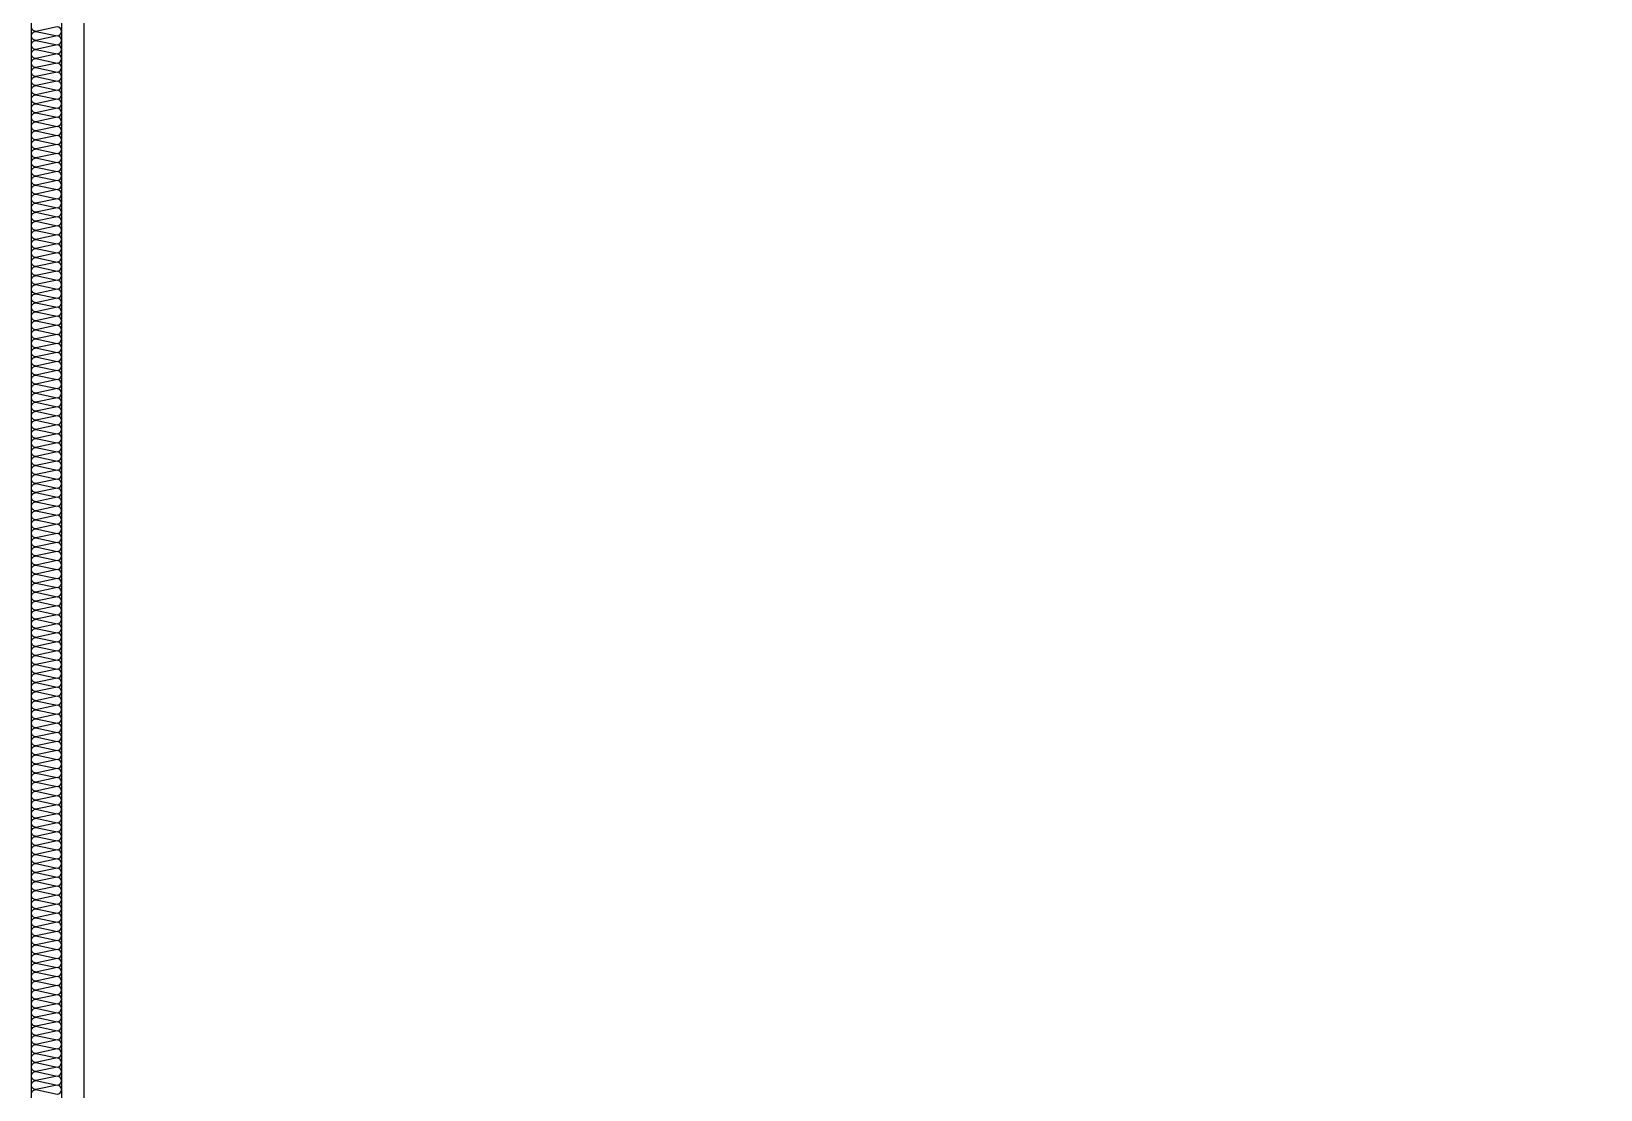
# Model space of a CAD drawing. Header units: millimetres. Extents: x -168200 to 504600, y -244718 to -125918.
# Drawn here: x -127135 to -120113, y -197516 to -192778 of the extents above; entities that cross this region are included whole.
import ezdxf

# ---------------------------------------------------------------- set-up
doc = ezdxf.new("R2010")
doc.units = ezdxf.units.MM
doc.layers.add('arch', color=8, linetype='Continuous')

# ---------------------------------------------------------------- blocks, each defined once
blk = doc.blocks.new('*U482')
at = {"color": 0}
for points in [[(-6033.3, 0, -0.414214), (-6048.3, 15), (-6033.3, 85, 1), (-6063.3, 85), (-6048.3, 15, -0.414214), (-6063.3, 0, 0.414214)], [(-6003.3, 0, -0.414214), (-6018.3, 15), (-6003.3, 85, 1), (-6033.3, 85), (-6018.3, 15, -0.414214), (-6033.3, 0, 0.414214)], [(-5973.3, 0, -0.414214), (-5988.3, 15), (-5973.3, 85, 1), (-6003.3, 85), (-5988.3, 15, -0.414214), (-6003.3, 0, 0.414214)], [(-5943.3, 0, -0.414214), (-5958.3, 15), (-5943.3, 85, 1), (-5973.3, 85), (-5958.3, 15, -0.414214), (-5973.3, 0, 0.414214)], [(-5913.3, 0, -0.414214), (-5928.3, 15), (-5913.3, 85, 1), (-5943.3, 85), (-5928.3, 15, -0.414214), (-5943.3, 0, 0.414214)], [(-5883.3, 0, -0.414214), (-5898.3, 15), (-5883.3, 85, 1), (-5913.3, 85), (-5898.3, 15, -0.414214), (-5913.3, 0, 0.414214)], [(-5853.3, 0, -0.414214), (-5868.3, 15), (-5853.3, 85, 1), (-5883.3, 85), (-5868.3, 15, -0.414214), (-5883.3, 0, 0.414214)], [(-5823.3, 0, -0.414214), (-5838.3, 15), (-5823.3, 85, 1), (-5853.3, 85), (-5838.3, 15, -0.414214), (-5853.3, 0, 0.414214)], [(-5793.3, 0, -0.414214), (-5808.3, 15), (-5793.3, 85, 1), (-5823.3, 85), (-5808.3, 15, -0.414214), (-5823.3, 0, 0.414214)], [(-5763.3, 0, -0.414214), (-5778.3, 15), (-5763.3, 85, 1), (-5793.3, 85), (-5778.3, 15, -0.414214), (-5793.3, 0, 0.414214)], [(-5733.3, 0, -0.414214), (-5748.3, 15), (-5733.3, 85, 1), (-5763.3, 85), (-5748.3, 15, -0.414214), (-5763.3, 0, 0.414214)], [(-5703.3, 0, -0.414214), (-5718.3, 15), (-5703.3, 85, 1), (-5733.3, 85), (-5718.3, 15, -0.414214), (-5733.3, 0, 0.414214)], [(-5673.3, 0, -0.414214), (-5688.3, 15), (-5673.3, 85, 1), (-5703.3, 85), (-5688.3, 15, -0.414214), (-5703.3, 0, 0.414214)], [(-5643.3, 0, -0.414214), (-5658.3, 15), (-5643.3, 85, 1), (-5673.3, 85), (-5658.3, 15, -0.414214), (-5673.3, 0, 0.414214)], [(-5613.3, 0, -0.414214), (-5628.3, 15), (-5613.3, 85, 1), (-5643.3, 85), (-5628.3, 15, -0.414214), (-5643.3, 0, 0.414214)], [(-5583.3, 0, -0.414214), (-5598.3, 15), (-5583.3, 85, 1), (-5613.3, 85), (-5598.3, 15, -0.414214), (-5613.3, 0, 0.414214)], [(-5553.3, 0, -0.414214), (-5568.3, 15), (-5553.3, 85, 1), (-5583.3, 85), (-5568.3, 15, -0.414214), (-5583.3, 0, 0.414214)], [(-5523.3, 0, -0.414214), (-5538.3, 15), (-5523.3, 85, 1), (-5553.3, 85), (-5538.3, 15, -0.414214), (-5553.3, 0, 0.414214)], [(-5493.3, 0, -0.414214), (-5508.3, 15), (-5493.3, 85, 1), (-5523.3, 85), (-5508.3, 15, -0.414214), (-5523.3, 0, 0.414214)], [(-5463.3, 0, -0.414214), (-5478.3, 15), (-5463.3, 85, 1), (-5493.3, 85), (-5478.3, 15, -0.414214), (-5493.3, 0, 0.414214)], [(-5433.3, 0, -0.414214), (-5448.3, 15), (-5433.3, 85, 1), (-5463.3, 85), (-5448.3, 15, -0.414214), (-5463.3, 0, 0.414214)], [(-5403.3, 0, -0.414214), (-5418.3, 15), (-5403.3, 85, 1), (-5433.3, 85), (-5418.3, 15, -0.414214), (-5433.3, 0, 0.414214)], [(-5373.3, 0, -0.414214), (-5388.3, 15), (-5373.3, 85, 1), (-5403.3, 85), (-5388.3, 15, -0.414214), (-5403.3, 0, 0.414214)], [(-5343.3, 0, -0.414214), (-5358.3, 15), (-5343.3, 85, 1), (-5373.3, 85), (-5358.3, 15, -0.414214), (-5373.3, 0, 0.414214)], [(-5313.3, 0, -0.414214), (-5328.3, 15), (-5313.3, 85, 1), (-5343.3, 85), (-5328.3, 15, -0.414214), (-5343.3, 0, 0.414214)], [(-5283.3, 0, -0.414214), (-5298.3, 15), (-5283.3, 85, 1), (-5313.3, 85), (-5298.3, 15, -0.414214), (-5313.3, 0, 0.414214)], [(-5253.3, 0, -0.414214), (-5268.3, 15), (-5253.3, 85, 1), (-5283.3, 85), (-5268.3, 15, -0.414214), (-5283.3, 0, 0.414214)], [(-5223.3, 0, -0.414214), (-5238.3, 15), (-5223.3, 85, 1), (-5253.3, 85), (-5238.3, 15, -0.414214), (-5253.3, 0, 0.414214)], [(-5193.3, 0, -0.414214), (-5208.3, 15), (-5193.3, 85, 1), (-5223.3, 85), (-5208.3, 15, -0.414214), (-5223.3, 0, 0.414214)], [(-5163.3, 0, -0.414214), (-5178.3, 15), (-5163.3, 85, 1), (-5193.3, 85), (-5178.3, 15, -0.414214), (-5193.3, 0, 0.414214)], [(-5133.3, 0, -0.414214), (-5148.3, 15), (-5133.3, 85, 1), (-5163.3, 85), (-5148.3, 15, -0.414214), (-5163.3, 0, 0.414214)], [(-5103.3, 0, -0.414214), (-5118.3, 15), (-5103.3, 85, 1), (-5133.3, 85), (-5118.3, 15, -0.414214), (-5133.3, 0, 0.414214)], [(-5073.3, 0, -0.414214), (-5088.3, 15), (-5073.3, 85, 1), (-5103.3, 85), (-5088.3, 15, -0.414214), (-5103.3, 0, 0.414214)], [(-5043.3, 0, -0.414214), (-5058.3, 15), (-5043.3, 85, 1), (-5073.3, 85), (-5058.3, 15, -0.414214), (-5073.3, 0, 0.414214)], [(-5013.3, 0, -0.414214), (-5028.3, 15), (-5013.3, 85, 1), (-5043.3, 85), (-5028.3, 15, -0.414214), (-5043.3, 0, 0.414214)], [(-4983.3, 0, -0.414214), (-4998.3, 15), (-4983.3, 85, 1), (-5013.3, 85), (-4998.3, 15, -0.414214), (-5013.3, 0, 0.414214)], [(-4953.3, 0, -0.414214), (-4968.3, 15), (-4953.3, 85, 1), (-4983.3, 85), (-4968.3, 15, -0.414214), (-4983.3, 0, 0.414214)], [(-4923.3, 0, -0.414214), (-4938.3, 15), (-4923.3, 85, 1), (-4953.3, 85), (-4938.3, 15, -0.414214), (-4953.3, 0, 0.414214)], [(-4893.3, 0, -0.414214), (-4908.3, 15), (-4893.3, 85, 1), (-4923.3, 85), (-4908.3, 15, -0.414214), (-4923.3, 0, 0.414214)], [(-4863.3, 0, -0.414214), (-4878.3, 15), (-4863.3, 85, 1), (-4893.3, 85), (-4878.3, 15, -0.414214), (-4893.3, 0, 0.414214)], [(-4833.3, 0, -0.414214), (-4848.3, 15), (-4833.3, 85, 1), (-4863.3, 85), (-4848.3, 15, -0.414214), (-4863.3, 0, 0.414214)], [(-4803.3, 0, -0.414214), (-4818.3, 15), (-4803.3, 85, 1), (-4833.3, 85), (-4818.3, 15, -0.414214), (-4833.3, 0, 0.414214)], [(-4773.3, 0, -0.414214), (-4788.3, 15), (-4773.3, 85, 1), (-4803.3, 85), (-4788.3, 15, -0.414214), (-4803.3, 0, 0.414214)], [(-4743.3, 0, -0.414214), (-4758.3, 15), (-4743.3, 85, 1), (-4773.3, 85), (-4758.3, 15, -0.414214), (-4773.3, 0, 0.414214)], [(-4713.3, 0, -0.414214), (-4728.3, 15), (-4713.3, 85, 1), (-4743.3, 85), (-4728.3, 15, -0.414214), (-4743.3, 0, 0.414214)], [(-4683.3, 0, -0.414214), (-4698.3, 15), (-4683.3, 85, 1), (-4713.3, 85), (-4698.3, 15, -0.414214), (-4713.3, 0, 0.414214)], [(-4653.3, 0, -0.414214), (-4668.3, 15), (-4653.3, 85, 1), (-4683.3, 85), (-4668.3, 15, -0.414214), (-4683.3, 0, 0.414214)], [(-4623.3, 0, -0.414214), (-4638.3, 15), (-4623.3, 85, 1), (-4653.3, 85), (-4638.3, 15, -0.414214), (-4653.3, 0, 0.414214)], [(-4593.3, 0, -0.414214), (-4608.3, 15), (-4593.3, 85, 1), (-4623.3, 85), (-4608.3, 15, -0.414214), (-4623.3, 0, 0.414214)], [(-4563.3, 0, -0.414214), (-4578.3, 15), (-4563.3, 85, 1), (-4593.3, 85), (-4578.3, 15, -0.414214), (-4593.3, 0, 0.414214)], [(-4533.3, 0, -0.414214), (-4548.3, 15), (-4533.3, 85, 1), (-4563.3, 85), (-4548.3, 15, -0.414214), (-4563.3, 0, 0.414214)], [(-4503.3, 0, -0.414214), (-4518.3, 15), (-4503.3, 85, 1), (-4533.3, 85), (-4518.3, 15, -0.414214), (-4533.3, 0, 0.414214)], [(-4473.3, 0, -0.414214), (-4488.3, 15), (-4473.3, 85, 1), (-4503.3, 85), (-4488.3, 15, -0.414214), (-4503.3, 0, 0.414214)], [(-4443.3, 0, -0.414214), (-4458.3, 15), (-4443.3, 85, 1), (-4473.3, 85), (-4458.3, 15, -0.414214), (-4473.3, 0, 0.414214)], [(-4413.3, 0, -0.414214), (-4428.3, 15), (-4413.3, 85, 1), (-4443.3, 85), (-4428.3, 15, -0.414214), (-4443.3, 0, 0.414214)], [(-4383.3, 0, -0.414214), (-4398.3, 15), (-4383.3, 85, 1), (-4413.3, 85), (-4398.3, 15, -0.414214), (-4413.3, 0, 0.414214)], [(-4353.3, 0, -0.414214), (-4368.3, 15), (-4353.3, 85, 1), (-4383.3, 85), (-4368.3, 15, -0.414214), (-4383.3, 0, 0.414214)], [(-4323.3, 0, -0.414214), (-4338.3, 15), (-4323.3, 85, 1), (-4353.3, 85), (-4338.3, 15, -0.414214), (-4353.3, 0, 0.414214)], [(-4293.3, 0, -0.414214), (-4308.3, 15), (-4293.3, 85, 1), (-4323.3, 85), (-4308.3, 15, -0.414214), (-4323.3, 0, 0.414214)], [(-4263.3, 0, -0.414214), (-4278.3, 15), (-4263.3, 85, 1), (-4293.3, 85), (-4278.3, 15, -0.414214), (-4293.3, 0, 0.414214)], [(-4233.3, 0, -0.414214), (-4248.3, 15), (-4233.3, 85, 1), (-4263.3, 85), (-4248.3, 15, -0.414214), (-4263.3, 0, 0.414214)], [(-4203.3, 0, -0.414214), (-4218.3, 15), (-4203.3, 85, 1), (-4233.3, 85), (-4218.3, 15, -0.414214), (-4233.3, 0, 0.414214)], [(-4173.3, 0, -0.414214), (-4188.3, 15), (-4173.3, 85, 1), (-4203.3, 85), (-4188.3, 15, -0.414214), (-4203.3, 0, 0.414214)], [(-4143.3, 0, -0.414214), (-4158.3, 15), (-4143.3, 85, 1), (-4173.3, 85), (-4158.3, 15, -0.414214), (-4173.3, 0, 0.414214)], [(-4113.3, 0, -0.414214), (-4128.3, 15), (-4113.3, 85, 1), (-4143.3, 85), (-4128.3, 15, -0.414214), (-4143.3, 0, 0.414214)], [(-4083.3, 0, -0.414214), (-4098.3, 15), (-4083.3, 85, 1), (-4113.3, 85), (-4098.3, 15, -0.414214), (-4113.3, 0, 0.414214)], [(-4053.3, 0, -0.414214), (-4068.3, 15), (-4053.3, 85, 1), (-4083.3, 85), (-4068.3, 15, -0.414214), (-4083.3, 0, 0.414214)], [(-4023.3, 0, -0.414214), (-4038.3, 15), (-4023.3, 85, 1), (-4053.3, 85), (-4038.3, 15, -0.414214), (-4053.3, 0, 0.414214)], [(-3993.3, 0, -0.414214), (-4008.3, 15), (-3993.3, 85, 1), (-4023.3, 85), (-4008.3, 15, -0.414214), (-4023.3, 0, 0.414214)], [(-3963.3, 0, -0.414214), (-3978.3, 15), (-3963.3, 85, 1), (-3993.3, 85), (-3978.3, 15, -0.414214), (-3993.3, 0, 0.414214)], [(-3933.3, 0, -0.414214), (-3948.3, 15), (-3933.3, 85, 1), (-3963.3, 85), (-3948.3, 15, -0.414214), (-3963.3, 0, 0.414214)], [(-3903.3, 0, -0.414214), (-3918.3, 15), (-3903.3, 85, 1), (-3933.3, 85), (-3918.3, 15, -0.414214), (-3933.3, 0, 0.414214)], [(-3873.3, 0, -0.414214), (-3888.3, 15), (-3873.3, 85, 1), (-3903.3, 85), (-3888.3, 15, -0.414214), (-3903.3, 0, 0.414214)], [(-3843.3, 0, -0.414214), (-3858.3, 15), (-3843.3, 85, 1), (-3873.3, 85), (-3858.3, 15, -0.414214), (-3873.3, 0, 0.414214)], [(-3813.3, 0, -0.414214), (-3828.3, 15), (-3813.3, 85, 1), (-3843.3, 85), (-3828.3, 15, -0.414214), (-3843.3, 0, 0.414214)], [(-3783.3, 0, -0.414214), (-3798.3, 15), (-3783.3, 85, 1), (-3813.3, 85), (-3798.3, 15, -0.414214), (-3813.3, 0, 0.414214)], [(-3753.3, 0, -0.414214), (-3768.3, 15), (-3753.3, 85, 1), (-3783.3, 85), (-3768.3, 15, -0.414214), (-3783.3, 0, 0.414214)], [(-3723.3, 0, -0.414214), (-3738.3, 15), (-3723.3, 85, 1), (-3753.3, 85), (-3738.3, 15, -0.414214), (-3753.3, 0, 0.414214)], [(-3693.3, 0, -0.414214), (-3708.3, 15), (-3693.3, 85, 1), (-3723.3, 85), (-3708.3, 15, -0.414214), (-3723.3, 0, 0.414214)], [(-3663.3, 0, -0.414214), (-3678.3, 15), (-3663.3, 85, 1), (-3693.3, 85), (-3678.3, 15, -0.414214), (-3693.3, 0, 0.414214)], [(-3633.3, 0, -0.414214), (-3648.3, 15), (-3633.3, 85, 1), (-3663.3, 85), (-3648.3, 15, -0.414214), (-3663.3, 0, 0.414214)], [(-3603.3, 0, -0.414214), (-3618.3, 15), (-3603.3, 85, 1), (-3633.3, 85), (-3618.3, 15, -0.414214), (-3633.3, 0, 0.414214)], [(-3573.3, 0, -0.414214), (-3588.3, 15), (-3573.3, 85, 1), (-3603.3, 85), (-3588.3, 15, -0.414214), (-3603.3, 0, 0.414214)], [(-3543.3, 0, -0.414214), (-3558.3, 15), (-3543.3, 85, 1), (-3573.3, 85), (-3558.3, 15, -0.414214), (-3573.3, 0, 0.414214)], [(-3513.3, 0, -0.414214), (-3528.3, 15), (-3513.3, 85, 1), (-3543.3, 85), (-3528.3, 15, -0.414214), (-3543.3, 0, 0.414214)], [(-3483.3, 0, -0.414214), (-3498.3, 15), (-3483.3, 85, 1), (-3513.3, 85), (-3498.3, 15, -0.414214), (-3513.3, 0, 0.414214)], [(-3453.3, 0, -0.414214), (-3468.3, 15), (-3453.3, 85, 1), (-3483.3, 85), (-3468.3, 15, -0.414214), (-3483.3, 0, 0.414214)], [(-3423.3, 0, -0.414214), (-3438.3, 15), (-3423.3, 85, 1), (-3453.3, 85), (-3438.3, 15, -0.414214), (-3453.3, 0, 0.414214)], [(-3393.3, 0, -0.414214), (-3408.3, 15), (-3393.3, 85, 1), (-3423.3, 85), (-3408.3, 15, -0.414214), (-3423.3, 0, 0.414214)], [(-3363.3, 0, -0.414214), (-3378.3, 15), (-3363.3, 85, 1), (-3393.3, 85), (-3378.3, 15, -0.414214), (-3393.3, 0, 0.414214)], [(-3333.3, 0, -0.414214), (-3348.3, 15), (-3333.3, 85, 1), (-3363.3, 85), (-3348.3, 15, -0.414214), (-3363.3, 0, 0.414214)], [(-3303.3, 0, -0.414214), (-3318.3, 15), (-3303.3, 85, 1), (-3333.3, 85), (-3318.3, 15, -0.414214), (-3333.3, 0, 0.414214)], [(-3273.3, 0, -0.414214), (-3288.3, 15), (-3273.3, 85, 1), (-3303.3, 85), (-3288.3, 15, -0.414214), (-3303.3, 0, 0.414214)], [(-3243.3, 0, -0.414214), (-3258.3, 15), (-3243.3, 85, 1), (-3273.3, 85), (-3258.3, 15, -0.414214), (-3273.3, 0, 0.414214)], [(-3213.3, 0, -0.414214), (-3228.3, 15), (-3213.3, 85, 1), (-3243.3, 85), (-3228.3, 15, -0.414214), (-3243.3, 0, 0.414214)], [(-3183.3, 0, -0.414214), (-3198.3, 15), (-3183.3, 85, 1), (-3213.3, 85), (-3198.3, 15, -0.414214), (-3213.3, 0, 0.414214)], [(-3153.3, 0, -0.414214), (-3168.3, 15), (-3153.3, 85, 1), (-3183.3, 85), (-3168.3, 15, -0.414214), (-3183.3, 0, 0.414214)], [(-3123.3, 0, -0.414214), (-3138.3, 15), (-3123.3, 85, 1), (-3153.3, 85), (-3138.3, 15, -0.414214), (-3153.3, 0, 0.414214)], [(-3093.3, 0, -0.414214), (-3108.3, 15), (-3093.3, 85, 1), (-3123.3, 85), (-3108.3, 15, -0.414214), (-3123.3, 0, 0.414214)], [(-3063.3, 0, -0.414214), (-3078.3, 15), (-3063.3, 85, 1), (-3093.3, 85), (-3078.3, 15, -0.414214), (-3093.3, 0, 0.414214)], [(-3033.3, 0, -0.414214), (-3048.3, 15), (-3033.3, 85, 1), (-3063.3, 85), (-3048.3, 15, -0.414214), (-3063.3, 0, 0.414214)], [(-3003.3, 0, -0.414214), (-3018.3, 15), (-3003.3, 85, 1), (-3033.3, 85), (-3018.3, 15, -0.414214), (-3033.3, 0, 0.414214)], [(-2973.3, 0, -0.414214), (-2988.3, 15), (-2973.3, 85, 1), (-3003.3, 85), (-2988.3, 15, -0.414214), (-3003.3, 0, 0.414214)], [(-2943.3, 0, -0.414214), (-2958.3, 15), (-2943.3, 85, 1), (-2973.3, 85), (-2958.3, 15, -0.414214), (-2973.3, 0, 0.414214)], [(-2913.3, 0, -0.414214), (-2928.3, 15), (-2913.3, 85, 1), (-2943.3, 85), (-2928.3, 15, -0.414214), (-2943.3, 0, 0.414214)], [(-2883.3, 0, -0.414214), (-2898.3, 15), (-2883.3, 85, 1), (-2913.3, 85), (-2898.3, 15, -0.414214), (-2913.3, 0, 0.414214)], [(-2853.3, 0, -0.414214), (-2868.3, 15), (-2853.3, 85, 1), (-2883.3, 85), (-2868.3, 15, -0.414214), (-2883.3, 0, 0.414214)], [(-2823.3, 0, -0.414214), (-2838.3, 15), (-2823.3, 85, 1), (-2853.3, 85), (-2838.3, 15, -0.414214), (-2853.3, 0, 0.414214)], [(-2793.3, 0, -0.414214), (-2808.3, 15), (-2793.3, 85, 1), (-2823.3, 85), (-2808.3, 15, -0.414214), (-2823.3, 0, 0.414214)], [(-2763.3, 0, -0.414214), (-2778.3, 15), (-2763.3, 85, 1), (-2793.3, 85), (-2778.3, 15, -0.414214), (-2793.3, 0, 0.414214)], [(-2733.3, 0, -0.414214), (-2748.3, 15), (-2733.3, 85, 1), (-2763.3, 85), (-2748.3, 15, -0.414214), (-2763.3, 0, 0.414214)], [(-2703.3, 0, -0.414214), (-2718.3, 15), (-2703.3, 85, 1), (-2733.3, 85), (-2718.3, 15, -0.414214), (-2733.3, 0, 0.414214)], [(-2673.3, 0, -0.414214), (-2688.3, 15), (-2673.3, 85, 1), (-2703.3, 85), (-2688.3, 15, -0.414214), (-2703.3, 0, 0.414214)], [(-2643.3, 0, -0.414214), (-2658.3, 15), (-2643.3, 85, 1), (-2673.3, 85), (-2658.3, 15, -0.414214), (-2673.3, 0, 0.414214)], [(-2613.3, 0, -0.414214), (-2628.3, 15), (-2613.3, 85, 1), (-2643.3, 85), (-2628.3, 15, -0.414214), (-2643.3, 0, 0.414214)], [(-2583.3, 0, -0.414214), (-2598.3, 15), (-2583.3, 85, 1), (-2613.3, 85), (-2598.3, 15, -0.414214), (-2613.3, 0, 0.414214)], [(-2553.3, 0, -0.414214), (-2568.3, 15), (-2553.3, 85, 1), (-2583.3, 85), (-2568.3, 15, -0.414214), (-2583.3, 0, 0.414214)], [(-2523.3, 0, -0.414214), (-2538.3, 15), (-2523.3, 85, 1), (-2553.3, 85), (-2538.3, 15, -0.414214), (-2553.3, 0, 0.414214)]]:
    blk.add_lwpolyline(points, format="xyb", dxfattribs=at)
blk = doc.blocks.new('pit건축기초')
at = {"layer": 'arch'}
for points in [[(-360130.2, -76188.1), (-376775.2, -76188.1), (-376775.2, -119588.1), (-369465.2, -119588.1)], [(-376875.2, -90888.1), (-376875.2, -119688.1), (-369175.2, -119688.1), (-369175.2, -119823.1), (-377010.2, -119823.1), (-377010.2, -90888.1)]]:
    blk.add_lwpolyline(points, dxfattribs=at)
at = {"layer": 'arch', "xscale": 1.35, "yscale": 1.35, "zscale": 1.35, "rotation": 270}
blk.add_blockref('*U482', (-377010.2, -118513.6), dxfattribs=at)

msp = doc.modelspace()

# ---------------------------------------------------------------- block references
msp.add_blockref('pit건축기초', (249875.2, -82429.6))

doc.saveas('drawing.dxf')
